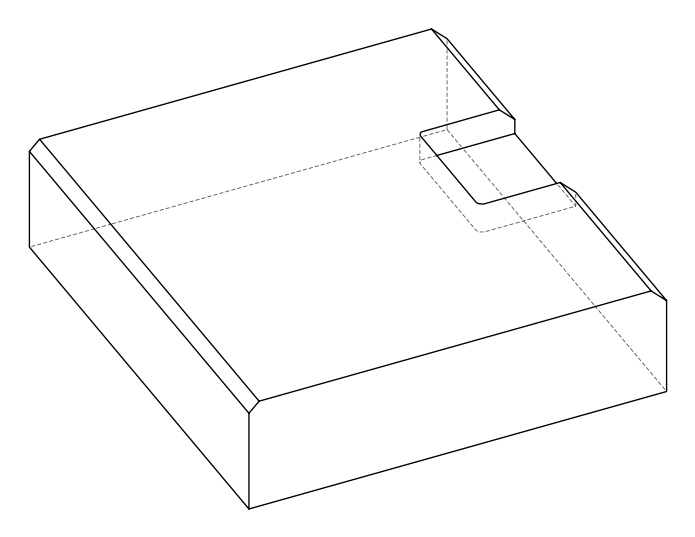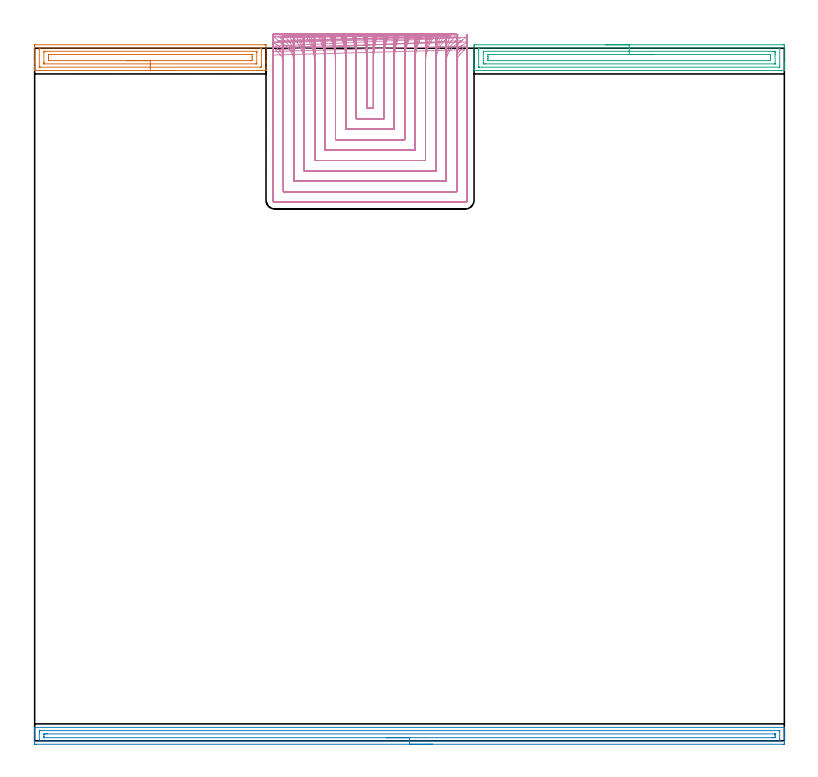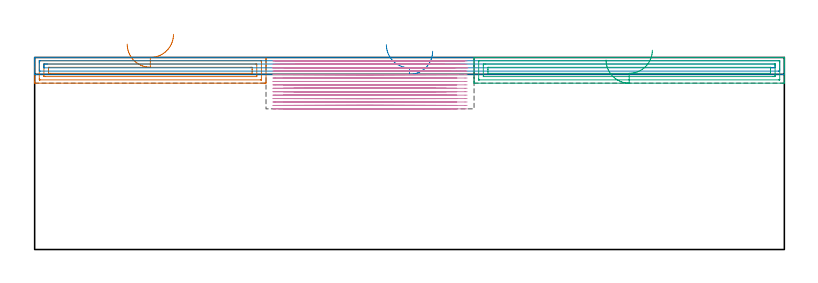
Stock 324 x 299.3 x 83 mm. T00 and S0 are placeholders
(PLAN: 4 operations, 1 tool changes, 85.1 min)
(1 AREA_MILL | FG_CHAMFER_SURFACE | UGT0205_001 | 3.47 min | 6547 mm3)
(2 AREA_MILL_1 | FG_CHAMFER_SURFACE_1 | UGT0205_001 | 7.97 min | 8640 mm3)
(3 AREA_MILL_2 | FG_CHAMFER_SURFACE_2 | UGT0205_001 | 4.56 min | 8649 mm3)
(4 MILL_SLOT | SLOT_PARTIAL_RECTANGULAR | UGT0201_014 | Follow Part, ap 1.5, ae 75% | 69.07 min | 137803 mm3)
(TOOL UGT0205_001 | Chamfer Mill 20 x 3 x 45 deg. | D20 FL50 Z2)
(TOOL UGT0201_014 | End mill 6 mm | D6 FL24 Z4)
(OP 1 AREA_MILL)
G17 G21 G94 G90
T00 M6
G54
G17 G0 G90 X60. Y289.7 S1061 M3
G43 Z93. H0
G94 G1 X59.962 Z92.128 F250.
X59.848 Z91.263
X59.659 Z90.412
X59.397 Z89.58
X59.063 Z88.774
X58.66 Z88.
X58.191 Z87.264
X57.66 Z86.572
X57.071 Z85.929
X56.428 Z85.34
X55.736 Z84.808
X55. Z84.34
X54.226 Z83.937
X53.42 Z83.603
X52.588 Z83.341
X51.736 Z83.152
X50.872 Z83.038
X50. Z83.
X0.133
X0.01 Y289.703 Z82.988
X0.006 Y289.752 Z82.94
X0. Y290.076 Z82.623
Y290.693 Z82.006
Y291.226 Z81.47
Y293.281 Z79.417
Y293.909 Z78.786
Y300.169 Z72.528
X0.002 Y300.485 Z72.212
X0.01 Y300.792 Z71.905
X0.315 Y300.799 Z71.899
X99.422 Y300.8 Z71.9
X99.687 Y300.797 Z71.902
X99.99 Y300.791 Z71.905
X100. Y300.483 Z72.214
Y293.909 Z78.786
Y293.281 Z79.417
Y293.014 Z79.683
Y291.226 Z81.47
Y290.693 Z82.006
Y290.076 Z82.623
X99.999 Y289.754 Z82.937
X99.998 Y289.744 Z82.947
X99.99 Y289.703 Z82.988
X99.867 Y289.7 Z83.
X50.
Y291.114 Z81.586
X2.359
X2.248 Y291.115 Z81.585
X2.027 Y291.12 Z81.58
X2.008 Y291.122 Z81.578
X2.005 Y291.126 Z81.574
X2.002 Y291.143 Z81.557
X2.001 Y291.174 Z81.526
X2. Y291.226 Z81.474
X2.001 Y298.74 Z73.96
X2.006 Y299.274 Z73.426
X2.01 Y299.363 Z73.337
X2.013 Y299.379 Z73.321
X2.063 Y299.382 Z73.318
X2.137 Y299.384 Z73.316
X2.248 Y299.386 Z73.314
X2.359
X97.641
X97.752 Y299.385 Z73.315
X97.973 Y299.38 Z73.32
X97.992 Y299.378 Z73.322
X97.995 Y299.374 Z73.326
X97.998 Y299.357 Z73.343
X98. Y299.326 Z73.374
Y299.274 Z73.426
X97.999 Y291.76 Z80.94
X97.994 Y291.226 Z81.474
X97.99 Y291.137 Z81.563
X97.987 Y291.121 Z81.579
X97.937 Y291.118 Z81.582
X97.863 Y291.116 Z81.584
X97.752 Y291.114 Z81.586
X97.641
X50.
Y292.528 Z80.172
X4.071 Y292.529 Z80.171
X4.029 Y292.532 Z80.168
X4.014 Y292.534 Z80.166
X4.009 Y292.593 Z80.107
X4.001 Y292.874 Z79.826
X4. Y293.014 Z79.686
Y293.155 Z79.545
X4.001 Y297.625 Z75.075
X4.01 Y297.766 Z74.934
X4.028 Y297.965 Z74.735
X4.14 Y297.967 Z74.733
X4.547 Y297.971 Z74.729
X95.86 Y297.972 Z74.728
X95.929 Y297.971 Z74.729
X95.971 Y297.968 Z74.732
X95.986 Y297.966 Z74.734
X95.991 Y297.907 Z74.793
X95.999 Y297.626 Z75.074
X96. Y297.486 Z75.214
Y297.345 Z75.355
X95.999 Y292.875 Z79.825
X95.99 Y292.734 Z79.966
X95.972 Y292.535 Z80.165
X95.86 Y292.533 Z80.167
X95.453 Y292.529 Z80.171
X50. Y292.528 Z80.172
Y293.943 Z78.757
X6.368
X6.163 Y293.944 Z78.756
X6.061 Y293.947 Z78.753
X6.018 Y293.949 Z78.751
X6.01 Y293.981 Z78.719
X6. Y294.723 Z77.977
Y294.803 Z77.897
Y295.618 Z77.082
Y295.697 Z77.003
X6.008 Y296.503 Z76.197
X6.017 Y296.551 Z76.149
X6.062 Y296.553 Z76.147
X6.169 Y296.556 Z76.144
X6.383 Y296.557 Z76.143
X6.811
X93.632
X93.837 Y296.556 Z76.144
X93.939 Y296.553 Z76.147
X93.982 Y296.551 Z76.149
X93.99 Y296.519 Z76.181
X94. Y295.777 Z76.923
Y295.697 Z77.003
Y294.882 Z77.818
X93.999 Y294.803 Z77.897
X93.991 Y293.997 Z78.703
X93.983 Y293.949 Z78.751
X93.938 Y293.947 Z78.753
X93.831 Y293.944 Z78.756
X93.617 Y293.943 Z78.757
X93.189
X50.
X49.128 Z78.795
X48.263 Z78.909
X47.412 Z79.098
X46.58 Z79.36
X45.774 Z79.694
X45. Z80.097
X44.264 Z80.566
X43.572 Z81.097
X42.929 Z81.686
X42.34 Z82.329
X41.808 Z83.022
X41.34 Z83.757
X40.937 Z84.531
X40.603 Z85.337
X40.341 Z86.169
X40.152 Z87.021
X40.038 Z87.886
X40. Z88.757
G0 Z93.
M5
M2
(OP 2 AREA_MILL_1)
G17 G21 G94 G90
T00 M6
G54
G17 G0 G90 X172. Y-1.5 S1061 M3
G43 Z93. H0
Z85.7
G94 G1 X171.962 Z84.828 F250.
X171.848 Z83.964
X171.659 Z83.112
X171.397 Z82.28
X171.063 Z81.474
X170.66 Z80.7
X170.192 Z79.964
X169.66 Z79.272
X169.071 Z78.629
X168.428 Z78.04
X167.736 Z77.508
X167. Z77.04
X166.226 Z76.637
X165.42 Z76.303
X164.588 Z76.041
X163.737 Z75.852
X162.872 Z75.738
X162. Z75.7
X0.628
X0.087 Y-1.494 Z75.703
X0.008 Y-1.492 Z75.706
X0. Y-0.958 Z76.239
Y2.594 Z79.789
Y4.011 Z81.208
Y4.37 Z81.565
Y5.087 Z82.287
Y5.362 Z82.562
X0.007 Y5.762 Z82.953
X0.01 Y5.797 Z82.988
X0.181 Y5.8 Z83.
X323.819
X323.99 Y5.797 Z82.988
X323.993 Y5.762 Z82.953
X324. Y5.362 Z82.562
Y5.087 Z82.287
Y4.37 Z81.565
Y3.123 Z80.32
Y1.706 Z78.902
Y1.083 Z78.279
Y-0.693 Z76.504
X323.998 Y-0.958 Z76.239
X323.992 Y-1.492 Z75.706
X323.913 Y-1.494 Z75.703
X323.372 Y-1.5 Z75.7
X162.
Y-0.086 Z77.114
X2.416 Y-0.085 Z77.115
X2.01 Y-0.07 Z77.13
X2.001 Y0.342 Z77.542
X2. Y3.482 Z80.682
X2.001 Y3.893 Z81.093
X2.01 Y4.37 Z81.57
X2.4 Y4.385 Z81.585
X2.416 Y4.386 Z81.586
X321.584 Y4.385 Z81.585
X321.99 Y4.37 Z81.57
X321.999 Y3.958 Z81.158
X322. Y0.818 Z78.018
X321.999 Y0.406 Z77.606
X321.99 Y-0.07 Z77.13
X321.6 Y-0.085 Z77.115
X321.584 Y-0.086 Z77.114
X162.
Y1.328 Z78.528
X4.204 Y1.329 Z78.529
X4.077 Y1.331 Z78.531
X4.032 Y1.333 Z78.533
X4.014 Y1.334 Z78.534
X4.01 Y1.37 Z78.57
X4.005 Y1.504 Z78.704
X4.001 Y1.706 Z78.906
X4. Y1.908 Z79.108
X4.004 Y2.594 Z79.794
X4.008 Y2.789 Z79.989
X4.023 Y2.965 Z80.165
X4.204 Y2.967 Z80.167
X4.719 Y2.97 Z80.17
X5.098 Y2.971 Z80.171
X5.612 Y2.972 Z80.172
X319.796 Y2.971 Z80.171
X319.923 Y2.969 Z80.169
X319.968 Y2.967 Z80.167
X319.986 Y2.965 Z80.165
X319.99 Y2.93 Z80.13
X319.995 Y2.796 Z79.996
X319.999 Y2.594 Z79.794
X320. Y2.392 Z79.592
X319.996 Y1.706 Z78.906
X319.993 Y1.511 Z78.711
X319.977 Y1.335 Z78.535
X319.796 Y1.333 Z78.533
X319.281 Y1.33 Z78.53
X318.902 Y1.329 Z78.529
X318.388 Y1.328 Z78.528
X162.
X161.128 Z78.566
X160.264 Z78.68
X159.412 Z78.869
X158.58 Z79.132
X157.774 Z79.465
X157. Z79.868
X156.264 Z80.337
X155.572 Z80.868
X154.929 Z81.457
X154.34 Z82.101
X153.809 Z82.793
X153.34 Z83.528
X152.937 Z84.302
X152.603 Z85.108
X152.341 Z85.94
X152.152 Z86.792
X152.038 Z87.657
X152. Z88.528
G0 Z93.
M5
M2
(OP 3 AREA_MILL_2)
G17 G21 G94 G90
T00 M6
G54
G17 G0 G90 X246.95 Y300.8 S1061 M3
G43 Z93. H0
Z81.9
G94 G1 X246.988 Z81.028 F250.
X247.102 Z80.164
X247.291 Z79.312
X247.553 Z78.48
X247.887 Z77.674
X248.29 Z76.9
X248.758 Z76.164
X249.29 Z75.472
X249.879 Z74.829
X250.522 Z74.24
X251.214 Z73.709
X251.95 Z73.24
X252.724 Z72.837
X253.53 Z72.503
X254.362 Z72.241
X255.214 Z72.052
X256.078 Z71.938
X256.95 Z71.9
X323.401
X323.667 Y300.797 Z71.902
X323.99 Y300.791 Z71.906
X324. Y300.463 Z72.234
Y293.014 Z79.68
Y292.426 Z80.271
Y292.12 Z80.576
Y291.532 Z81.165
Y291.226 Z81.47
Y290.614 Z82.086
Y290.132 Z82.567
X323.999 Y289.762 Z82.929
X323.997 Y289.744 Z82.948
X323.99 Y289.702 Z82.988
X323.847 Y289.7 Z83.
X190.053
X189.91 Y289.702 Z82.988
X189.906 Y289.76 Z82.931
X189.9 Y290.132 Z82.567
Y290.613 Z82.086
Y291.226 Z81.47
Y292.426 Z80.271
Y293.014 Z79.68
Y300.169 Z72.528
X189.902 Y300.465 Z72.232
X189.91 Y300.792 Z71.906
X190.236 Y300.799 Z71.899
X256.95 Y300.8 Z71.9
Y299.386 Z73.314
X321.617 Y299.385 Z73.315
X321.729 Y299.384 Z73.316
X321.95 Y299.379 Z73.321
X321.991 Y299.375 Z73.325
X321.994 Y299.362 Z73.338
X321.997 Y299.329 Z73.371
X321.999 Y299.274 Z73.426
X322. Y291.737 Z80.963
X321.996 Y291.226 Z81.474
X321.993 Y291.131 Z81.569
X321.991 Y291.124 Z81.576
X321.971 Y291.121 Z81.579
X321.914 Y291.117 Z81.583
X321.84 Y291.115 Z81.585
X321.729 Y291.114 Z81.586
X192.283 Y291.115 Z81.585
X192.171 Y291.116 Z81.584
X191.95 Y291.121 Z81.579
X191.909 Y291.125 Z81.575
X191.906 Y291.138 Z81.562
X191.903 Y291.171 Z81.529
X191.901 Y291.226 Z81.474
X191.9 Y298.763 Z73.937
X191.904 Y299.274 Z73.426
X191.907 Y299.369 Z73.331
X191.909 Y299.376 Z73.324
X191.929 Y299.379 Z73.321
X191.986 Y299.383 Z73.317
X192.06 Y299.385 Z73.315
X192.171 Y299.386 Z73.314
X256.95
Y297.972 Z74.728
X318.942 Y297.971 Z74.729
X319.35
X319.834 Y297.967 Z74.733
X319.985 Y297.965 Z74.735
X319.995 Y297.653 Z75.047
X319.998 Y297.486 Z75.214
X320. Y297.319 Z75.381
Y296.591 Z76.109
Y292.847 Z79.853
X319.998 Y292.681 Z80.019
X319.994 Y292.57 Z80.13
X319.99 Y292.534 Z80.166
X319.983 Y292.532 Z80.168
X319.955 Y292.53 Z80.17
X319.834 Y292.529 Z80.171
X194.958
X194.55
X194.066 Y292.533 Z80.167
X193.915 Y292.535 Z80.165
X193.905 Y292.847 Z79.853
X193.902 Y293.014 Z79.686
X193.9 Y293.181 Z79.519
Y293.909 Z78.791
Y297.653 Z75.047
X193.902 Y297.82 Z74.88
X193.906 Y297.931 Z74.769
X193.91 Y297.966 Z74.734
X193.917 Y297.968 Z74.732
X193.945 Y297.97 Z74.73
X194.066 Y297.971 Z74.729
X256.95 Y297.972 Z74.728
Y296.557 Z76.143
X317.912
X317.962 Y296.554 Z76.146
X317.982 Y296.551 Z76.149
X317.99 Y296.542 Z76.158
X318. Y295.747 Z76.953
Y295.697 Z77.003
Y294.853 Z77.847
Y294.803 Z77.897
X317.993 Y293.965 Z78.735
X317.982 Y293.949 Z78.751
X317.961 Y293.946 Z78.754
X317.908 Y293.943 Z78.757
X195.988
X195.938 Y293.946 Z78.754
X195.918 Y293.949 Z78.751
X195.91 Y293.958 Z78.742
X195.9 Y294.753 Z77.947
Y294.803 Z77.897
Y295.647 Z77.053
Y295.697 Z77.003
X195.907 Y296.535 Z76.165
X195.918 Y296.551 Z76.149
X195.939 Y296.554 Z76.146
X195.992 Y296.557 Z76.143
X256.95
X257.822 Z76.181
X258.687 Z76.295
X259.538 Z76.483
X260.37 Z76.746
X261.176 Z77.08
X261.95 Z77.482
X262.686 Z77.951
X263.378 Z78.482
X264.021 Z79.072
X264.61 Z79.715
X265.142 Z80.407
X265.61 Z81.143
X266.013 Z81.917
X266.347 Z82.723
X266.609 Z83.555
X266.798 Z84.406
X266.912 Z85.271
X266.95 Z86.143
G0 Z93.
M5
M2
(OP 4 MILL_SLOT)
G17 G21 G94 G90
T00 M6
G54
G17 G0 G90 X141.837 Y305.226 S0 M3
G43 Z93. H0
Z81.52
G94 G1 X142.5 Y302.3 F250.
G2 X143.5 Y293.354 R40.5 F500.
G1 Y273.3
X146.4
Y293.354
G2 X147.4 Y302.3 R40.5
G1 X148.063 Y305.226 F250.
X137.125 Y305.206
X137.871 Y302.3
G2 X139. Y293.354 R36. F500.
G1 Y268.8
X150.9
Y293.354
G2 X152.029 Y302.3 R36.
G1 X152.775 Y305.206 F250.
X132.351 Y305.176
X133.203 Y302.3
G2 X134.5 Y293.354 R31.5 F500.
G1 Y264.3
X155.4
Y293.354
G2 X156.697 Y302.3 R31.5
G1 X157.549 Y305.176 F250.
X127.481 Y305.131
X128.475 Y302.3
G2 X130. Y293.354 R27. F500.
G1 Y259.8
X159.9
Y293.354
G2 X161.425 Y302.3 R27.
G1 X162.419 Y305.131 F250.
X122.452 Y305.053
X123.645 Y302.3
G2 X125.5 Y293.354 R22.5 F500.
G1 Y255.3
X164.4
Y293.354
G2 X166.255 Y302.3 R22.5
G1 X167.448 Y305.053 F250.
X117.129 Y304.903
X118.62 Y302.3
G2 X121. Y293.354 R18. F500.
G1 Y250.8
X168.9
Y293.354
G2 X171.28 Y302.3 R18.
G1 X172.771 Y304.903 F250.
X111.123 Y304.547
X113.111 Y302.3
G2 X116.5 Y293.354 R13.5 F500.
G1 Y246.3
X173.4
Y293.354
G2 X176.789 Y302.3 R13.5
G1 X178.777 Y304.547 F250.
X105.016 Y302.624
X107.595 Y301.093
G2 X112. Y293.354 R9. F500.
G1 Y241.8
X177.9
Y293.354
G2 X182.305 Y301.093 R9.
G1 X184.884 Y302.624 F250.
X104.14 Y298.641 F500.
X106.229 Y296.488 F250.
G2 X107.5 Y293.354 R4.5 F500.
G1 Y237.3
X182.4
Y293.354
G2 X183.671 Y296.489 R4.5
G1 X185.761 Y298.641 F250.
X103. Y296.354 F500.
Y293.354 F250.
Y233.7 F500.
G3 X103.9 Y232.8 R0.9
G1 X186.
G3 X186.9 Y233.7 R0.9
G1 Y293.354
Y296.354 F250.
G0 Z93.
X142.266 Y305.249
Z80.04
G1 X142.815 Y302.3
G2 X143.5 Y294.884 R40.5 F500.
G1 Y273.3
X146.4
Y294.881
G2 X147.085 Y302.3 R40.5
G1 X147.635 Y305.249 F250.
X137.61 Y305.236
X138.228 Y302.3
G2 X139. Y294.884 R36. F500.
G1 Y268.8
X150.9
Y294.881
G2 X151.673 Y302.3 R36.
G1 X152.291 Y305.236 F250.
X132.908 Y305.216
X133.614 Y302.3
G2 X134.5 Y294.884 R31.5 F500.
G1 Y264.3
X155.4
Y294.881
G2 X156.286 Y302.3 R31.5
G1 X156.993 Y305.216 F250.
X128.137 Y305.185
X128.961 Y302.3
G2 X130. Y294.884 R27. F500.
G1 Y259.8
X159.9
Y294.881
G2 X160.939 Y302.3 R27.
G1 X161.764 Y305.185 F250.
X123.254 Y305.132
X124.243 Y302.3
G2 X125.5 Y294.884 R22.5 F500.
G1 Y255.3
X164.4
Y294.881
G2 X165.658 Y302.3 R22.5
G1 X166.648 Y305.132 F250.
X118.165 Y305.034
X119.401 Y302.3
G2 X121. Y294.884 R18. F500.
G1 Y250.8
X168.9
Y294.881
G2 X170.5 Y302.3 R18.
G1 X171.737 Y305.033 F250.
X112.632 Y304.807
X114.28 Y302.3
G2 X116.5 Y294.884 R13.5 F500.
G1 Y246.3
X173.4
Y294.881
G2 X175.621 Y302.3 R13.5
G1 X177.27 Y304.806 F250.
X106.002 Y303.883
X108.402 Y302.082
G2 X112. Y294.884 R9. F500.
G1 Y241.8
X177.9
Y294.881
G2 X181.5 Y302.081 R9.
G1 X183.901 Y303.881 F250.
X103.884 Y300.219 F500.
X106.074 Y298.17 F250.
G2 X107.5 Y294.884 R4.5 F500.
G1 Y237.3
X182.4
Y294.881
G2 X183.822 Y298.163 R4.5
G1 X186.01 Y300.215 F250.
X103. Y297.884 F500.
Y294.884 F250.
Y233.7 F500.
G3 X103.9 Y232.8 R0.9
G1 X186.
G3 X186.9 Y233.7 R0.9
G1 Y294.881
Y297.881 F250.
G0 Z93.
X142.677 Y305.27
Z78.56
G1 X143.098 Y302.3
G2 X143.5 Y296.611 R40.5 F500.
G1 Y273.3
X146.4
Y296.616
G2 X146.801 Y302.3 R40.5
G1 X147.222 Y305.27 F250.
X138.073 Y305.262
X138.548 Y302.3
G2 X139. Y296.611 R36. F500.
G1 Y268.8
X150.9
Y296.616
G2 X151.351 Y302.3 R36.
G1 X151.825 Y305.262 F250.
X133.44 Y305.251
X133.982 Y302.3
G2 X134.5 Y296.611 R31.5 F500.
G1 Y264.3
X155.4
Y296.616
G2 X155.917 Y302.3 R31.5
G1 X156.458 Y305.251 F250.
X128.762 Y305.233
X129.394 Y302.3
G2 X130. Y296.611 R27. F500.
G1 Y259.8
X159.9
Y296.616
G2 X160.505 Y302.3 R27.
G1 X161.136 Y305.233 F250.
X124.01 Y305.202
X124.769 Y302.3
G2 X125.5 Y296.611 R22.5 F500.
G1 Y255.3
X164.4
Y296.616
G2 X165.13 Y302.3 R22.5
G1 X165.887 Y305.203 F250.
X119.129 Y305.146
X120.077 Y302.3
G2 X121. Y296.611 R18. F500.
G1 Y250.8
X168.9
Y296.616
G2 X169.821 Y302.3 R18.
G1 X170.768 Y305.147 F250.
X113.978 Y305.021
X115.243 Y302.3
G2 X116.5 Y296.611 R13.5 F500.
G1 Y246.3
X173.4
Y296.616
G2 X174.655 Y302.3 R13.5
G1 X175.918 Y305.021 F250.
X108.077 Y304.625
X109.974 Y302.3
G2 X112. Y296.611 R9. F500.
G1 Y241.8
X177.9
Y296.616
G2 X179.922 Y302.3 R9.
G1 X181.816 Y304.626 F250.
X102.686 Y302.01 F500.
X105.275 Y300.493 F250.
G2 X107.5 Y296.611 R4.5 F500.
G1 Y237.3
X182.4
Y296.616
G2 X184.623 Y300.498 R4.5
G1 X187.211 Y302.016 F250.
X103. Y299.611 F500.
Y296.611 F250.
Y233.7 F500.
G3 X103.9 Y232.8 R0.9
G1 X186.
G3 X186.9 Y233.7 R0.9
G1 Y296.616
Y299.616 F250.
G0 Z93.
X143.071 Y305.288
Z77.08
G1 X143.339 Y302.3
G2 X143.5 Y298.69 R40.5 F500.
G1 Y273.3
X146.4
Y298.697
G2 X146.561 Y302.3 R40.5
G1 X146.828 Y305.288 F250.
X138.518 Y305.285
X138.819 Y302.3
G2 X139. Y298.69 R36. F500.
G1 Y268.8
X150.9
Y298.697
G2 X151.081 Y302.3 R36.
G1 X151.381 Y305.285 F250.
X133.949 Y305.28
X134.292 Y302.3
G2 X134.5 Y298.69 R31.5 F500.
G1 Y264.3
X155.4
Y298.697
G2 X155.607 Y302.3 R31.5
G1 X155.95 Y305.28 F250.
X129.357 Y305.273
X129.758 Y302.3
G2 X130. Y298.69 R27. F500.
G1 Y259.8
X159.9
Y298.697
G2 X160.142 Y302.3 R27.
G1 X160.542 Y305.273 F250.
X124.727 Y305.261
X125.209 Y302.3
G2 X125.5 Y298.69 R22.5 F500.
G1 Y255.3
X164.4
Y298.697
G2 X164.69 Y302.3 R22.5
G1 X165.171 Y305.261 F250.
X120.033 Y305.239
X120.634 Y302.3
G2 X121. Y298.69 R18. F500.
G1 Y250.8
X168.9
Y298.697
G2 X169.264 Y302.3 R18.
G1 X169.865 Y305.239 F250.
X115.206 Y305.191
X116.008 Y302.3
G2 X116.5 Y298.69 R13.5 F500.
G1 Y246.3
X173.4
Y298.697
G2 X173.89 Y302.3 R13.5
G1 X174.691 Y305.191 F250.
X110.041 Y305.048
X111.244 Y302.3
G2 X112. Y298.69 R9. F500.
G1 Y241.8
X177.9
Y298.697
G2 X178.653 Y302.3 R9.
G1 X179.854 Y305.049 F250.
X103.452 Y304.08
X105.801 Y302.213
G2 X107.5 Y298.69 R4.5 F500.
G1 Y237.3
X182.4
Y298.697
G2 X184.094 Y302.214 R4.5
G1 X186.439 Y304.085 F250.
X103. Y301.69 F500.
Y298.69 F250.
Y233.7 F500.
G3 X103.9 Y232.8 R0.9
G1 X186.
G3 X186.9 Y233.7 R0.9
G1 Y298.697
Y301.697 F250.
G0 Z93.
X143.437 Y305.299
Z75.6
G1 X143.493 Y302.3
G2 X143.5 Y301.542 R40.5 F500.
G1 Y273.3
X146.4
Y301.558
G2 X146.407 Y302.3 R40.5
G1 X146.462 Y305.299 F250.
X138.929
X138.992 Y302.3
G2 X139. Y301.542 R36. F500.
G1 Y268.8
X150.9
Y301.558
G2 X150.908 Y302.3 R36.
G1 X150.969 Y305.299 F250.
X134.419
X134.491 Y302.3
G2 X134.5 Y301.542 R31.5 F500.
G1 Y264.3
X155.4
Y301.558
G2 X155.409 Y302.3 R31.5
G1 X155.479 Y305.299 F250.
X129.905
X129.989 Y302.3
G2 X130. Y301.542 R27. F500.
G1 Y259.8
X159.9
Y301.558
G2 X159.91 Y302.3 R27.
G1 X159.993 Y305.299 F250.
X125.386 Y305.298
X125.487 Y302.3
G2 X125.5 Y301.542 R22.5 F500.
G1 Y255.3
X164.4
Y301.558
G2 X164.412 Y302.3 R22.5
G1 X164.511 Y305.298 F250.
X120.858 Y305.297
X120.984 Y302.3
G2 X121. Y301.542 R18. F500.
G1 Y250.8
X168.9
Y301.558
G2 X168.915 Y302.3 R18.
G1 X169.039 Y305.297 F250.
X116.31 Y305.295
X116.479 Y302.3
G2 X116.5 Y301.542 R13.5 F500.
G1 Y246.3
X173.4
Y301.558
G2 X173.42 Y302.3 R13.5
G1 X173.585 Y305.295 F250.
X111.715 Y305.289
X111.968 Y302.3
G2 X112. Y301.542 R9. F500.
G1 Y241.8
X177.9
Y301.558
G2 X177.931 Y302.3 R9.
G1 X178.178 Y305.29 F250.
X106.931 Y305.257
X107.436 Y302.3
G2 X107.5 Y301.542 R4.5 F500.
G1 Y237.3
X182.4
Y301.558
G2 X182.462 Y302.3 R4.5
G1 X182.956 Y305.259 F250.
X103. Y304.542
Y301.542
Y233.7 F500.
G3 X103.9 Y232.8 R0.9
G1 X186.
G3 X186.9 Y233.7 R0.9
G1 Y301.558
Y304.558 F250.
G0 X143.498 Y305.3 Z74.12
G1 X143.5 Y302.3
Y302.269 F500.
Y273.3
X146.4
Y302.3
X146.402 Y305.3 F250.
X138.997
X139. Y302.3
Y302.269 F500.
Y268.8
X150.9
Y302.3
X150.902 Y305.3 F250.
X134.497
X134.5 Y302.3
Y302.269 F500.
Y264.3
X155.4
Y302.3
X155.403 Y305.3 F250.
X129.996
X130. Y302.3
Y302.269 F500.
Y259.8
X159.9
Y302.3
X159.903 Y305.3 F250.
X125.496
X125.5 Y302.3
Y302.269 F500.
Y255.3
X164.4
Y302.3
X164.404 Y305.3 F250.
X120.995
X121. Y302.3
Y302.269 F500.
Y250.8
X168.9
Y302.3
X168.904 Y305.3 F250.
X116.493
X116.5 Y302.3
Y302.269 F500.
Y246.3
X173.4
Y302.3
X173.406 Y305.3 F250.
X111.989
X112. Y302.3
Y302.269 F500.
Y241.8
X177.9
Y302.3
X177.909 Y305.3 F250.
X107.479
X107.5 Y302.3
Y302.269 F500.
Y237.3
X182.4
Y302.3
X182.418 Y305.3 F250.
X103. Y305.269
Y302.269
Y233.7 F500.
G3 X103.9 Y232.8 R0.9
G1 X186.
G3 X186.9 Y233.7 R0.9
G1 Y302.274
Y305.274 F250.
G0 X143.5 Y305.3 Z72.64
G1 Y302.3
Y273.3 F500.
X146.4
Y302.3
Y305.3 F250.
X139.
Y302.3
Y268.8 F500.
X150.9
Y302.3
Y305.3 F250.
X134.5
Y302.3
Y264.3 F500.
X155.4
Y302.3
Y305.3 F250.
X130.
Y302.3
Y259.8 F500.
X159.9
Y302.3
Y305.3 F250.
X125.5
Y302.3
Y255.3 F500.
X164.4
Y302.3
Y305.3 F250.
X121.
Y302.3
Y250.8 F500.
X168.9
Y302.3
Y305.3 F250.
X116.5
Y302.3
Y246.3 F500.
X173.4
Y302.3
Y305.3 F250.
X112.
Y302.3
Y241.8 F500.
X177.9
Y302.3
Y305.3 F250.
X107.5
Y302.3
Y237.3 F500.
X182.4
Y302.3
Y305.3 F250.
X103.
Y302.3
Y233.7 F500.
G3 X103.9 Y232.8 R0.9
G1 X186.
G3 X186.9 Y233.7 R0.9
G1 Y302.3
Y305.3 F250.
G0 X143.5 Z71.16
G1 Y302.3
Y273.3 F500.
X146.4
Y302.3
Y305.3 F250.
X139.
Y302.3
Y268.8 F500.
X150.9
Y302.3
Y305.3 F250.
X134.5
Y302.3
Y264.3 F500.
X155.4
Y302.3
Y305.3 F250.
X130.
Y302.3
Y259.8 F500.
X159.9
Y302.3
Y305.3 F250.
X125.5
Y302.3
Y255.3 F500.
X164.4
Y302.3
Y305.3 F250.
X121.
Y302.3
Y250.8 F500.
X168.9
Y302.3
Y305.3 F250.
X116.5
Y302.3
Y246.3 F500.
X173.4
Y302.3
Y305.3 F250.
X112.
Y302.3
Y241.8 F500.
X177.9
Y302.3
Y305.3 F250.
X107.5
Y302.3
Y237.3 F500.
X182.4
Y302.3
Y305.3 F250.
X103.
Y302.3
Y233.7 F500.
G3 X103.9 Y232.8 R0.9
G1 X186.
G3 X186.9 Y233.7 R0.9
G1 Y302.3
Y305.3 F250.
G0 X143.5 Z69.68
G1 Y302.3
Y273.3 F500.
X146.4
Y302.3
Y305.3 F250.
X139.
Y302.3
Y268.8 F500.
X150.9
Y302.3
Y305.3 F250.
X134.5
Y302.3
Y264.3 F500.
X155.4
Y302.3
Y305.3 F250.
X130.
Y302.3
Y259.8 F500.
X159.9
Y302.3
Y305.3 F250.
X125.5
Y302.3
Y255.3 F500.
X164.4
Y302.3
Y305.3 F250.
X121.
Y302.3
Y250.8 F500.
X168.9
Y302.3
Y305.3 F250.
X116.5
Y302.3
Y246.3 F500.
X173.4
Y302.3
Y305.3 F250.
X112.
Y302.3
Y241.8 F500.
X177.9
Y302.3
Y305.3 F250.
X107.5
Y302.3
Y237.3 F500.
X182.4
Y302.3
Y305.3 F250.
X103.
Y302.3
Y233.7 F500.
G3 X103.9 Y232.8 R0.9
G1 X186.
G3 X186.9 Y233.7 R0.9
G1 Y302.3
Y305.3 F250.
G0 X143.5 Z68.2
G1 Y302.3
Y273.3 F500.
X146.4
Y302.3
Y305.3 F250.
X139.
Y302.3
Y268.8 F500.
X150.9
Y302.3
Y305.3 F250.
X134.5
Y302.3
Y264.3 F500.
X155.4
Y302.3
Y305.3 F250.
X130.
Y302.3
Y259.8 F500.
X159.9
Y302.3
Y305.3 F250.
X125.5
Y302.3
Y255.3 F500.
X164.4
Y302.3
Y305.3 F250.
X121.
Y302.3
Y250.8 F500.
X168.9
Y302.3
Y305.3 F250.
X116.5
Y302.3
Y246.3 F500.
X173.4
Y302.3
Y305.3 F250.
X112.
Y302.3
Y241.8 F500.
X177.9
Y302.3
Y305.3 F250.
X107.5
Y302.3
Y237.3 F500.
X182.4
Y302.3
Y305.3 F250.
X103.
Y302.3
Y233.7 F500.
G3 X103.9 Y232.8 R0.9
G1 X186.
G3 X186.9 Y233.7 R0.9
G1 Y302.3
Y305.3 F250.
G0 X143.5 Z66.72
G1 Y302.3
Y273.3 F500.
X146.4
Y302.3
Y305.3 F250.
X139.
Y302.3
Y268.8 F500.
X150.9
Y302.3
Y305.3 F250.
X134.5
Y302.3
Y264.3 F500.
X155.4
Y302.3
Y305.3 F250.
X130.
Y302.3
Y259.8 F500.
X159.9
Y302.3
Y305.3 F250.
X125.5
Y302.3
Y255.3 F500.
X164.4
Y302.3
Y305.3 F250.
X121.
Y302.3
Y250.8 F500.
X168.9
Y302.3
Y305.3 F250.
X116.5
Y302.3
Y246.3 F500.
X173.4
Y302.3
Y305.3 F250.
X112.
Y302.3
Y241.8 F500.
X177.9
Y302.3
Y305.3 F250.
X107.5
Y302.3
Y237.3 F500.
X182.4
Y302.3
Y305.3 F250.
X103.
Y302.3
Y233.7 F500.
G3 X103.9 Y232.8 R0.9
G1 X186.
G3 X186.9 Y233.7 R0.9
G1 Y302.3
Y305.3 F250.
G0 X143.5 Z65.24
G1 Y302.3
Y273.3 F500.
X146.4
Y302.3
Y305.3 F250.
X139.
Y302.3
Y268.8 F500.
X150.9
Y302.3
Y305.3 F250.
X134.5
Y302.3
Y264.3 F500.
X155.4
Y302.3
Y305.3 F250.
X130.
Y302.3
Y259.8 F500.
X159.9
Y302.3
Y305.3 F250.
X125.5
Y302.3
Y255.3 F500.
X164.4
Y302.3
Y305.3 F250.
X121.
Y302.3
Y250.8 F500.
X168.9
Y302.3
Y305.3 F250.
X116.5
Y302.3
Y246.3 F500.
X173.4
Y302.3
Y305.3 F250.
X112.
Y302.3
Y241.8 F500.
X177.9
Y302.3
Y305.3 F250.
X107.5
Y302.3
Y237.3 F500.
X182.4
Y302.3
Y305.3 F250.
X103.
Y302.3
Y233.7 F500.
G3 X103.9 Y232.8 R0.9
G1 X186.
G3 X186.9 Y233.7 R0.9
G1 Y302.3
Y305.3 F250.
G0 X143.5 Z63.76
G1 Y302.3
Y273.3 F500.
X146.4
Y302.3
Y305.3 F250.
X139.
Y302.3
Y268.8 F500.
X150.9
Y302.3
Y305.3 F250.
X134.5
Y302.3
Y264.3 F500.
X155.4
Y302.3
Y305.3 F250.
X130.
Y302.3
Y259.8 F500.
X159.9
Y302.3
Y305.3 F250.
X125.5
Y302.3
Y255.3 F500.
X164.4
Y302.3
Y305.3 F250.
X121.
Y302.3
Y250.8 F500.
X168.9
Y302.3
Y305.3 F250.
X116.5
Y302.3
Y246.3 F500.
X173.4
Y302.3
Y305.3 F250.
X112.
Y302.3
Y241.8 F500.
X177.9
Y302.3
Y305.3 F250.
X107.5
Y302.3
Y237.3 F500.
X182.4
Y302.3
Y305.3 F250.
X103.
Y302.3
Y233.7 F500.
G3 X103.9 Y232.8 R0.9
G1 X186.
G3 X186.9 Y233.7 R0.9
G1 Y302.3
Y305.3 F250.
G0 X143.5 Z62.28
G1 Y302.3
Y273.3 F500.
X146.4
Y302.3
Y305.3 F250.
X139.
Y302.3
Y268.8 F500.
X150.9
Y302.3
Y305.3 F250.
X134.5
Y302.3
Y264.3 F500.
X155.4
Y302.3
Y305.3 F250.
X130.
Y302.3
Y259.8 F500.
X159.9
Y302.3
Y305.3 F250.
X125.5
Y302.3
Y255.3 F500.
X164.4
Y302.3
Y305.3 F250.
X121.
Y302.3
Y250.8 F500.
X168.9
Y302.3
Y305.3 F250.
X116.5
Y302.3
Y246.3 F500.
X173.4
Y302.3
Y305.3 F250.
X112.
Y302.3
Y241.8 F500.
X177.9
Y302.3
Y305.3 F250.
X107.5
Y302.3
Y237.3 F500.
X182.4
Y302.3
Y305.3 F250.
X103.
Y302.3
Y233.7 F500.
G3 X103.9 Y232.8 R0.9
G1 X186.
G3 X186.9 Y233.7 R0.9
G1 Y302.3
Y305.3 F250.
G0 X143.5 Z60.8
G1 Y302.3
Y273.3 F500.
X146.4
Y302.3
Y305.3 F250.
X139.
Y302.3
Y268.8 F500.
X150.9
Y302.3
Y305.3 F250.
X134.5
Y302.3
Y264.3 F500.
X155.4
Y302.3
Y305.3 F250.
X130.
Y302.3
Y259.8 F500.
X159.9
Y302.3
Y305.3 F250.
X125.5
Y302.3
Y255.3 F500.
X164.4
Y302.3
Y305.3 F250.
X121.
Y302.3
Y250.8 F500.
X168.9
Y302.3
Y305.3 F250.
X116.5
Y302.3
Y246.3 F500.
X173.4
Y302.3
Y305.3 F250.
X112.
Y302.3
Y241.8 F500.
X177.9
Y302.3
Y305.3 F250.
X107.5
Y302.3
Y237.3 F500.
X182.4
Y302.3
Y305.3 F250.
X103.
Y302.3
Y233.7 F500.
G3 X103.9 Y232.8 R0.9
G1 X186.
G3 X186.9 Y233.7 R0.9
G1 Y302.3
Y305.3 F250.
G0 Z93.
M5
M2
